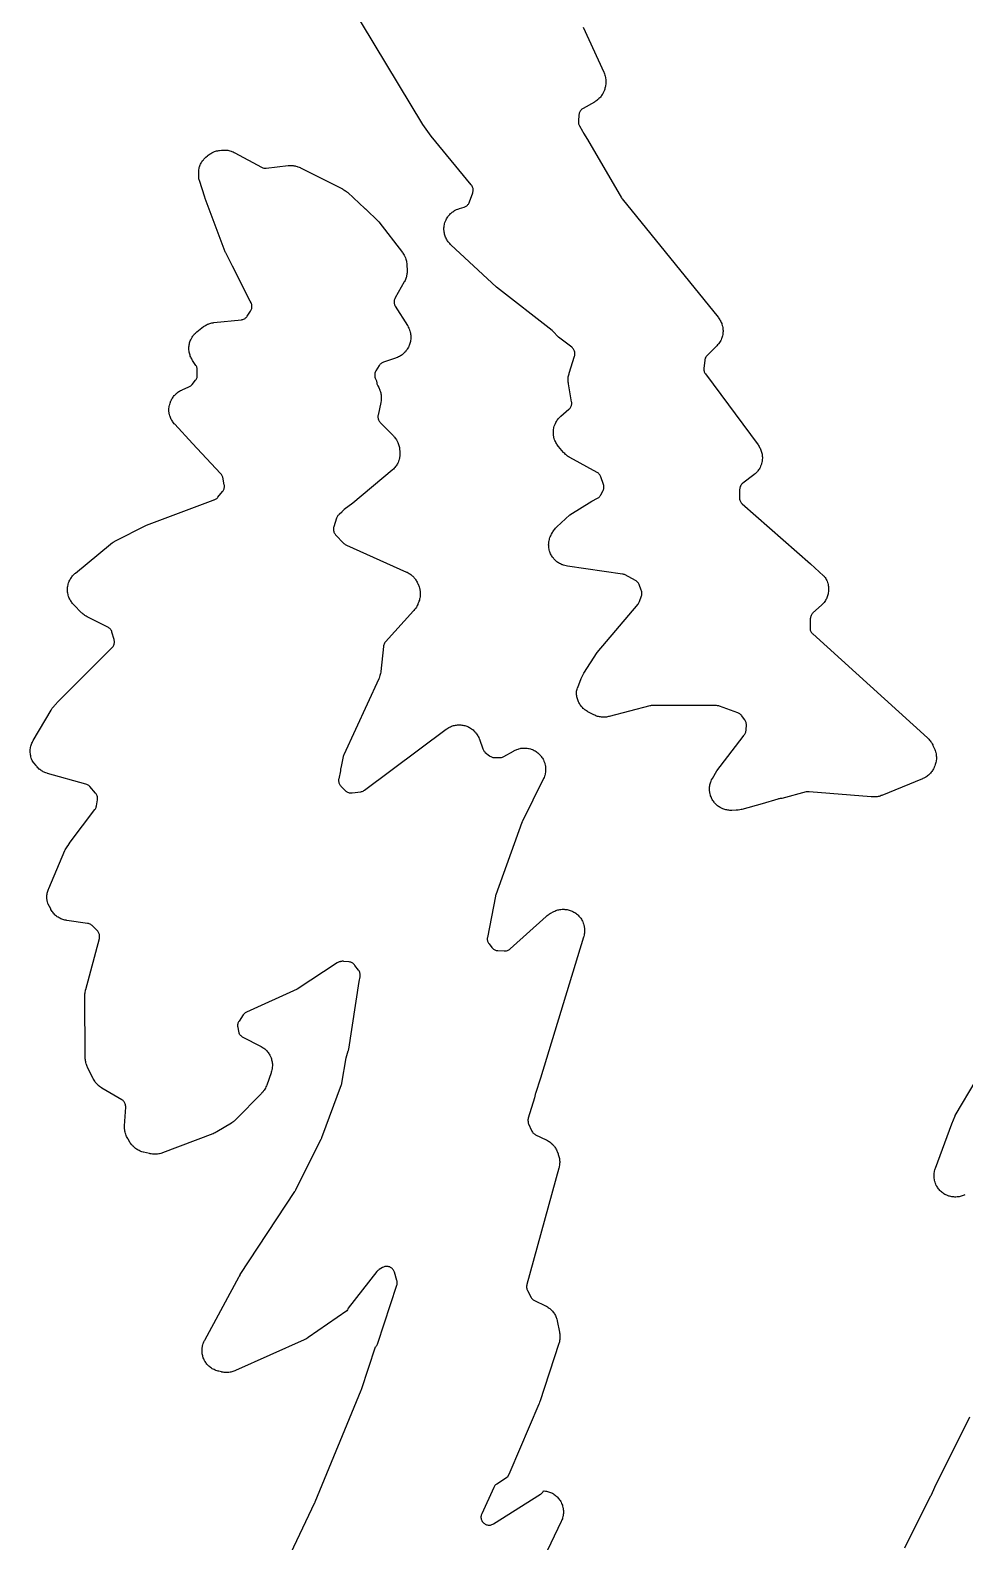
# Model space of a CAD drawing. Header units: millimetres. Extents: x 13 to 182, y 21 to 298.
# Drawn here: x 13.4 to 48, y 76.6 to 132.5 of the extents above; entities that cross this region are included whole.
import ezdxf

# ---------------------------------------------------------------- set-up
doc = ezdxf.new("R2010")
doc.units = ezdxf.units.MM
doc.layers.add('CUT', color=7, linetype='CONTINUOUS')

msp = doc.modelspace()

# ---------------------------------------------------------------- linework, layer by layer
at = {"layer": 'CUT'}
for points in [[(33.8678, 132.5994), (34.6374, 130.9323), (34.6468, 130.9104), (34.6645, 130.8661), (34.6798, 130.821), (34.6894, 130.7866), (34.6999, 130.74), (34.7058, 130.7048), (34.7113, 130.6574), (34.7134, 130.6218), (34.7138, 130.5741), (34.7122, 130.5384), (34.7076, 130.4909), (34.7004, 130.4438), (34.6962, 130.4203), (34.6857, 130.3694), (34.6809, 130.3486), (34.6702, 130.3071), (34.6576, 130.2662), (34.6467, 130.236), (34.6302, 130.1965), (34.6165, 130.1675), (34.5964, 130.1297), (34.58, 130.1022), (34.5564, 130.0665), (34.5374, 130.0406), (34.5105, 130.0073), (34.4892, 129.9833), (34.4592, 129.9528), (34.4357, 129.9309), (34.403, 129.9033), (34.3775, 129.8839), (34.3423, 129.8595), (34.306, 129.8368), (34.2876, 129.8259), (33.8703, 129.5924), (33.8453, 129.5768), (33.822, 129.5588), (33.8006, 129.5387), (33.7813, 129.5165), (33.7642, 129.4925), (33.7496, 129.467), (33.7375, 129.4401), (33.7281, 129.4122), (33.7215, 129.3835), (33.7177, 129.3543), (33.6989, 129.1157), (33.698, 129.0853), (33.7002, 129.055), (33.7055, 129.0251), (33.7138, 128.9958), (33.7249, 128.9676), (33.7389, 128.9406), (33.8493, 128.7518), (33.8552, 128.7329), (33.8674, 128.7047), (33.8823, 128.6779), (34.0341, 128.4357), (35.2942, 126.2801), (35.3064, 126.2609), (35.3201, 126.2427), (38.8677, 121.8629), (38.8812, 121.8453), (38.9073, 121.8096), (38.9316, 121.7727), (38.9485, 121.7441), (38.9691, 121.7049), (38.9831, 121.6748), (38.9997, 121.6338), (39.0106, 121.6025), (39.0232, 121.56), (39.031, 121.5278), (39.0393, 121.4843), (39.0439, 121.4515), (39.0479, 121.4074), (39.0493, 121.3743), (39.0489, 121.33), (39.047, 121.2969), (39.0423, 121.2529), (39.0371, 121.2201), (39.0281, 121.1768), (39.0198, 121.1447), (39.0065, 121.1024), (38.9951, 121.0713), (38.9778, 121.0306), (38.9633, 121.0007), (38.9421, 120.9619), (38.9247, 120.9336), (38.8998, 120.897), (38.8798, 120.8706), (38.8513, 120.8367), (38.8213, 120.8042), (38.8059, 120.7883), (38.4605, 120.4499), (38.4405, 120.4284), (38.4228, 120.4051), (38.4075, 120.3802), (38.3946, 120.3538), (38.3844, 120.3264), (38.3769, 120.298), (38.3723, 120.2691), (38.3402, 119.9834), (38.3384, 119.9554), (38.3392, 119.9273), (38.3426, 119.8995), (38.3486, 119.872), (38.3572, 119.8453), (38.3682, 119.8195), (38.3816, 119.7948), (38.3972, 119.7715), (40.3457, 117.1392), (40.3583, 117.1212), (40.3827, 117.0847), (40.4052, 117.0471), (40.4207, 117.0181), (40.4395, 116.9784), (40.4521, 116.9481), (40.4669, 116.9068), (40.4765, 116.8753), (40.4872, 116.8328), (40.4937, 116.8006), (40.5002, 116.7572), (40.5035, 116.7245), (40.5058, 116.6806), (40.5059, 116.6478), (40.5039, 116.6039), (40.5008, 116.5712), (40.4945, 116.5278), (40.4882, 116.4955), (40.4778, 116.4529), (40.4684, 116.4214), (40.4538, 116.38), (40.4414, 116.3495), (40.4228, 116.3098), (40.4075, 116.2807), (40.3852, 116.2429), (40.3671, 116.2155), (40.3412, 116.18), (40.3206, 116.1545), (40.2913, 116.1217), (40.2683, 116.0983), (40.236, 116.0686), (40.2023, 116.0405), (40.1851, 116.0268), (39.7832, 115.7232), (39.76, 115.7038), (39.7389, 115.6821), (39.72, 115.6584), (39.7037, 115.633), (39.69, 115.606), (39.6791, 115.5778), (39.671, 115.5486), (39.666, 115.5188), (39.664, 115.4886), (39.6592, 115.1864), (39.6601, 115.1575), (39.6638, 115.1288), (39.6703, 115.1007), (39.6794, 115.0732), (39.6911, 115.0468), (39.7053, 115.0217), (39.7219, 114.998), (39.7406, 114.976), (39.7614, 114.9559), (42.2895, 112.7409), (42.7718, 112.2958), (42.7886, 112.2795), (42.8069, 112.2608), (42.809, 112.2579), (42.828, 112.2305), (42.8514, 112.1926), (42.8675, 112.1634), (42.8871, 112.1234), (42.9003, 112.0928), (42.9158, 112.051), (42.9259, 112.0192), (42.9372, 111.9762), (42.9441, 111.9435), (42.9511, 111.8995), (42.9547, 111.8664), (42.9574, 111.8219), (42.9577, 111.7886), (42.9559, 111.7441), (42.9529, 111.7108), (42.9468, 111.6667), (42.9405, 111.634), (42.93, 111.5907), (42.9205, 111.5587), (42.9058, 111.5167), (42.8932, 111.4858), (42.8744, 111.4454), (42.8589, 111.4159), (42.8362, 111.3776), (42.8178, 111.3498), (42.7914, 111.3139), (42.7703, 111.288), (42.7405, 111.2549), (42.7091, 111.2234), (42.693, 111.2079), (42.378, 110.9211), (42.3568, 110.8997), (42.3378, 110.8762), (42.3212, 110.851), (42.3073, 110.8243), (42.2961, 110.7963), (42.2878, 110.7673), (42.2825, 110.7376), (42.2801, 110.7076), (42.2709, 110.375), (42.2715, 110.3462), (42.2749, 110.3177), (42.2809, 110.2896), (42.2896, 110.2622), (42.3009, 110.2357), (42.3147, 110.2105), (42.3308, 110.1867), (42.3492, 110.1645), (42.3695, 110.1442), (46.6147, 106.3025), (46.6316, 106.2864), (46.6646, 106.2532), (46.6958, 106.2184), (46.7179, 106.1911), (46.7453, 106.1533), (46.7644, 106.1238), (46.7877, 106.0833), (46.809, 106.0416), (46.819, 106.0205), (46.8743, 105.8964), (46.8832, 105.875), (46.8998, 105.8319), (46.9142, 105.7879), (46.9233, 105.7545), (46.9331, 105.7093), (46.9387, 105.6751), (46.9438, 105.6291), (46.9458, 105.5945), (46.9462, 105.5483), (46.9446, 105.5136), (46.9402, 105.4676), (46.9352, 105.4333), (46.9261, 105.388), (46.9175, 105.3544), (46.9038, 105.3102), (46.8878, 105.2668), (46.8793, 105.2453), (46.8675, 105.2178), (46.8584, 105.1979), (46.8393, 105.1585), (46.8183, 105.1201), (46.8012, 105.0922), (46.7765, 105.056), (46.7568, 105.0299), (46.7287, 104.9963), (46.7065, 104.9722), (46.6753, 104.9415), (46.6509, 104.9196), (46.6169, 104.8921), (46.5904, 104.8727), (46.5539, 104.8486), (46.5257, 104.8319), (46.487, 104.8115), (46.4473, 104.793), (46.4273, 104.7842), (44.9271, 104.1701), (44.9072, 104.1625), (44.8671, 104.1482), (44.8264, 104.1359), (44.7954, 104.1281), (44.7537, 104.1197), (44.7281, 104.1158), (44.529, 104.1121), (42.2358, 104.3069), (42.2097, 104.3079), (42.1836, 104.3067), (42.1577, 104.3033), (42.1321, 104.2976), (41.2225, 104.0518), (41.1616, 104.0507), (41.1332, 104.0488), (41.1051, 104.0442), (41.0775, 104.037), (40.5027, 103.8573), (39.7445, 103.6524), (39.719, 103.6463), (39.6677, 103.6356), (39.6157, 103.6279), (39.5635, 103.6233), (39.5373, 103.6217), (39.3709, 103.6166), (39.3492, 103.6165), (39.306, 103.6173), (39.2629, 103.6201), (39.2307, 103.6238), (39.1881, 103.6307), (39.1564, 103.6375), (39.1146, 103.6485), (39.0837, 103.6582), (39.0432, 103.6732), (39.0134, 103.6859), (38.9745, 103.7047), (38.946, 103.7202), (38.9091, 103.7426), (38.8823, 103.7607), (38.8477, 103.7866), (38.8227, 103.8073), (38.7907, 103.8363), (38.7678, 103.8593), (38.7388, 103.8913), (38.7183, 103.9163), (38.6924, 103.951), (38.6744, 103.9778), (38.652, 104.0148), (38.6366, 104.0433), (38.6178, 104.0822), (38.6052, 104.1121), (38.5903, 104.1526), (38.5807, 104.1835), (38.5697, 104.2254), (38.563, 104.257), (38.5562, 104.2997), (38.5526, 104.3319), (38.5498, 104.375), (38.5493, 104.4074), (38.5507, 104.4506), (38.5533, 104.4829), (38.5589, 104.5257), (38.5645, 104.5576), (38.5742, 104.5998), (38.5829, 104.6309), (38.5965, 104.672), (38.6082, 104.7022), (38.6257, 104.7417), (38.6451, 104.7803), (38.6552, 104.7994), (38.8163, 105.0852), (39.8005, 106.3553), (39.8185, 106.3813), (39.8337, 106.409), (39.8407, 106.4258), (39.8517, 106.4401), (39.8668, 106.464), (39.8795, 106.4893), (39.8898, 106.5157), (39.8976, 106.5429), (39.9028, 106.5707), (39.9053, 106.5989), (39.9129, 106.7772), (39.9127, 106.8066), (39.9096, 106.8358), (39.9037, 106.8647), (39.895, 106.8927), (39.8836, 106.9198), (39.8695, 106.9457), (39.853, 106.97), (39.7369, 107.1247), (39.7184, 107.147), (39.6978, 107.1674), (39.6753, 107.1858), (39.6512, 107.2019), (39.6256, 107.2156), (39.5989, 107.2267), (38.9152, 107.4734), (38.8906, 107.4811), (38.8653, 107.4867), (38.8397, 107.4901), (38.8139, 107.4912), (38.3802, 107.4919), (38.3579, 107.4968), (38.3313, 107.5002), (38.3045, 107.5012), (37.3862, 107.4946), (37.0746, 107.4964), (37.05, 107.4955), (37.0383, 107.4941), (36.4204, 107.4951), (36.3947, 107.4941), (36.3691, 107.4908), (36.344, 107.4854), (34.836, 107.0909), (34.8155, 107.086), (34.7743, 107.0773), (34.7327, 107.0705), (34.7014, 107.0669), (34.6594, 107.064), (34.6278, 107.0633), (34.5857, 107.0643), (34.5542, 107.0666), (34.5124, 107.0716), (34.4813, 107.0768), (34.4401, 107.0857), (34.4096, 107.0938), (34.3694, 107.1064), (34.3398, 107.1173), (34.301, 107.1337), (34.2631, 107.1519), (34.2443, 107.1615), (34.0507, 107.2656), (34.0319, 107.2762), (33.9949, 107.2985), (33.959, 107.3225), (33.933, 107.3417), (33.8996, 107.369), (33.8756, 107.3907), (33.8449, 107.4211), (33.8231, 107.4449), (33.7955, 107.4781), (33.776, 107.504), (33.7517, 107.5397), (33.7348, 107.5672), (33.7141, 107.6051), (33.6999, 107.6342), (33.6829, 107.6738), (33.6715, 107.7041), (33.6584, 107.7453), (33.65, 107.7765), (33.6409, 107.8187), (33.6355, 107.8506), (33.6305, 107.8935), (33.6282, 107.9257), (33.6273, 107.9689), (33.6282, 108.0012), (33.6298, 108.0237), (33.6308, 108.0293), (33.638, 108.0616), (33.6498, 108.1041), (33.6636, 108.146), (33.671, 108.1668), (33.7955, 108.4904), (33.8931, 108.6881), (34.3874, 109.4571), (35.9036, 111.2512), (35.9201, 111.2726), (35.9346, 111.2954), (35.947, 111.3194), (35.9572, 111.3444), (36.0313, 111.553), (36.0402, 111.583), (36.0459, 111.6137), (36.0484, 111.6449), (36.0477, 111.6761), (36.0437, 111.7071), (36.0365, 111.7376), (36.0262, 111.7671), (35.9431, 111.97), (35.9308, 111.9964), (35.9159, 112.0215), (35.8987, 112.0451), (35.8792, 112.0668), (35.8578, 112.0866), (35.8345, 112.1042), (35.8096, 112.1194), (35.4271, 112.3289), (35.403, 112.3407), (35.3779, 112.3503), (35.3521, 112.3577), (35.3257, 112.3627), (33.2962, 112.6543), (33.1415, 112.6915), (33.1217, 112.6968), (33.1041, 112.7019), (33.1024, 112.7025), (33.072, 112.7148), (33.0323, 112.7332), (33.0033, 112.7484), (32.9656, 112.7706), (32.9382, 112.7886), (32.9028, 112.8143), (32.8773, 112.8349), (32.8446, 112.8639), (32.8212, 112.8868), (32.7915, 112.9189), (32.7704, 112.944), (32.7439, 112.9788), (32.7254, 113.0058), (32.7024, 113.0431), (32.6866, 113.0718), (32.6673, 113.111), (32.6544, 113.1411), (32.639, 113.1821), (32.629, 113.2133), (32.6178, 113.2556), (32.6109, 113.2876), (32.6037, 113.3307), (32.6, 113.3633), (32.597, 113.4069), (32.5965, 113.4397), (32.5978, 113.4834), (32.6004, 113.5161), (32.606, 113.5595), (32.6117, 113.5917), (32.6215, 113.6344), (32.6304, 113.6659), (32.6442, 113.7074), (32.6561, 113.7379), (32.674, 113.7779), (32.6937, 113.8169), (32.704, 113.8362), (32.7421, 113.9031), (32.7537, 113.9224), (32.7779, 113.9604), (32.8039, 113.9971), (32.8248, 114.0235), (32.8544, 114.0575), (32.8856, 114.0898), (32.9016, 114.1056), (33.3801, 114.5546), (34.1952, 115.0568), (34.4034, 115.1655), (34.4288, 115.1803), (34.4526, 115.1976), (34.4745, 115.2171), (34.4945, 115.2387), (34.5123, 115.2621), (34.5277, 115.2871), (34.6058, 115.4295), (34.6193, 115.4576), (34.6299, 115.4869), (34.6374, 115.5171), (34.6417, 115.548), (34.6427, 115.5791), (34.6406, 115.6102), (34.6352, 115.6409), (34.6267, 115.6708), (34.5301, 115.9537), (34.5199, 115.9795), (34.5074, 116.0043), (34.4926, 116.0278), (34.4758, 116.0498), (34.4569, 116.0702), (34.4363, 116.0888), (34.414, 116.1053), (34.3903, 116.1198), (33.3838, 116.6712), (33.3661, 116.6815), (33.3313, 116.7027), (33.2974, 116.7254), (33.2728, 116.7436), (33.2412, 116.7694), (33.2183, 116.7897), (33.1891, 116.8183), (33.1612, 116.8481), (33.1476, 116.8633), (32.9648, 117.0775), (32.9509, 117.0946), (32.924, 117.1294), (32.8989, 117.1655), (32.8814, 117.1934), (32.8599, 117.2318), (32.8452, 117.2613), (32.8275, 117.3016), (32.8158, 117.3324), (32.8021, 117.3742), (32.7935, 117.406), (32.784, 117.449), (32.7784, 117.4815), (32.7732, 117.5251), (32.7709, 117.558), (32.7699, 117.602), (32.7708, 117.6349), (32.7741, 117.6788), (32.7782, 117.7115), (32.7858, 117.7548), (32.7931, 117.787), (32.8049, 117.8293), (32.8153, 117.8606), (32.8312, 117.9016), (32.8446, 117.9318), (32.8644, 117.971), (32.8807, 117.9997), (32.9042, 118.0369), (32.9232, 118.0638), (32.9503, 118.0985), (32.9718, 118.1234), (33.0021, 118.1553), (33.034, 118.1856), (33.0503, 118.2004), (33.3476, 118.4571), (33.3681, 118.4765), (33.3866, 118.4978), (33.403, 118.5206), (33.4173, 118.545), (33.4292, 118.5705), (33.4386, 118.597), (33.4455, 118.6244), (33.4499, 118.6522), (33.4515, 118.6803), (33.4506, 118.7085), (33.447, 118.7364), (33.3298, 119.3997), (33.3265, 119.4211), (33.321, 119.4641), (33.3176, 119.5074), (33.3166, 119.5398), (33.3174, 119.5832), (33.3196, 119.6156), (33.3245, 119.6587), (33.3298, 119.6908), (33.3389, 119.7332), (33.35, 119.7751), (33.356, 119.7959), (33.5546, 120.4219), (33.5623, 120.4514), (33.567, 120.4817), (33.5686, 120.5122), (33.5671, 120.5427), (33.5625, 120.573), (33.5548, 120.6026), (33.5442, 120.6312), (33.5307, 120.6587), (33.5144, 120.6846), (33.4957, 120.7087), (33.4745, 120.7308), (33.4512, 120.7506), (32.9655, 121.1231), (32.7565, 121.3463), (32.7398, 121.3629), (32.7217, 121.3781), (30.668, 122.9753), (28.9803, 124.5434), (28.9642, 124.5591), (28.9329, 124.5914), (28.9031, 124.6252), (28.8821, 124.6515), (28.8559, 124.6881), (28.8376, 124.7165), (28.8152, 124.7555), (28.7999, 124.7855), (28.7815, 124.8266), (28.7692, 124.858), (28.755, 124.9007), (28.7459, 124.9332), (28.7361, 124.9771), (28.7303, 125.0103), (28.7248, 125.055), (28.7224, 125.0886), (28.7215, 125.1336), (28.7224, 125.1673), (28.726, 125.2122), (28.7303, 125.2457), (28.7383, 125.29), (28.746, 125.3228), (28.7583, 125.3661), (28.7692, 125.398), (28.7859, 125.4398), (28.7999, 125.4705), (28.8207, 125.5104), (28.8377, 125.5395), (28.8623, 125.5772), (28.8822, 125.6044), (28.9104, 125.6395), (28.9329, 125.6646), (28.9645, 125.6966), (28.9894, 125.7194), (29.0241, 125.7481), (29.0511, 125.7683), (29.0885, 125.7934), (29.1174, 125.8107), (29.157, 125.832), (29.1875, 125.8464), (29.2291, 125.8635), (29.2715, 125.8786), (29.2929, 125.8856), (29.4698, 125.9386), (29.4966, 125.948), (29.5223, 125.9599), (29.5469, 125.9742), (29.57, 125.9908), (29.5914, 126.0094), (29.6109, 126.03), (29.6284, 126.0524), (29.6437, 126.0763), (29.6567, 126.1016), (29.6672, 126.128), (29.7863, 126.4727), (29.7948, 126.5021), (29.8003, 126.5322), (29.8027, 126.5627), (29.8019, 126.5933), (29.7981, 126.6236), (29.7911, 126.6534), (29.7812, 126.6824), (29.7684, 126.7101), (29.7528, 126.7365), (29.7346, 126.7611), (28.2491, 128.5693), (27.9408, 128.9936), (25.24, 133.4727)], [(21.6195, 73.1144), (23.9418, 78), (23.9451, 78.0073), (23.9496, 78.0173), (23.9527, 78.0246), (25.655, 82.1588), (25.6588, 82.1685), (25.6638, 82.1819), (25.6672, 82.1917), (26.19, 83.7631), (26.1952, 83.7674), (26.2168, 83.7894), (26.236, 83.8135), (26.2527, 83.8394), (26.2666, 83.8668), (26.2776, 83.8956), (26.9776, 86.0479), (26.9855, 86.0769), (26.9904, 86.1065), (26.9923, 86.1365), (26.9912, 86.1665), (26.9872, 86.1963), (26.9801, 86.2255), (26.8916, 86.5259), (26.8816, 86.5545), (26.8688, 86.5819), (26.8533, 86.6078), (26.8352, 86.6321), (26.8148, 86.6544), (26.7923, 86.6746), (26.7678, 86.6924), (26.7417, 86.7076), (26.7142, 86.7201), (26.6855, 86.7298), (26.656, 86.7366), (26.626, 86.7403), (26.5958, 86.7411), (26.5656, 86.7387), (26.5359, 86.7334), (26.5068, 86.725), (26.4787, 86.7138), (26.4519, 86.6998), (26.3212, 86.6231), (26.2975, 86.6076), (26.2753, 86.5899), (26.2549, 86.5702), (26.2364, 86.5487), (25.1801, 85.1913), (25.1613, 85.1643), (25.1457, 85.1354), (25.1294, 85.101), (23.6958, 84.1092), (23.6784, 84.0978), (23.6432, 84.0757), (23.6069, 84.0554), (23.5698, 84.0367), (23.551, 84.0277), (21.003, 82.8889), (20.9839, 82.8809), (20.9452, 82.8657), (20.9059, 82.8523), (20.876, 82.8437), (20.8356, 82.834), (20.805, 82.8281), (20.7639, 82.8222), (20.7329, 82.8192), (20.7077, 82.8179), (20.6155, 82.8206), (20.5946, 82.8212), (20.5925, 82.8213), (20.5871, 82.8215), (20.5467, 82.8269), (20.5058, 82.8343), (20.4855, 82.8385), (20.3877, 82.861), (20.3666, 82.8664), (20.3246, 82.8783), (20.2833, 82.8921), (20.2529, 82.9039), (20.2131, 82.9217), (20.1839, 82.9365), (20.1461, 82.958), (20.1185, 82.9755), (20.0828, 83.0006), (20.0571, 83.0207), (20.0241, 83.0491), (20.0004, 83.0716), (19.9703, 83.1031), (19.9489, 83.1278), (19.9219, 83.162), (19.903, 83.1887), (19.8795, 83.2254), (19.8633, 83.2537), (19.8434, 83.2925), (19.83, 83.3223), (19.814, 83.3628), (19.8035, 83.3938), (19.7916, 83.4357), (19.7841, 83.4675), (19.7762, 83.5103), (19.7719, 83.5427), (19.7682, 83.5861), (19.767, 83.6188), (19.7676, 83.6623), (19.7695, 83.6949), (19.7743, 83.7383), (19.7794, 83.7705), (19.7883, 83.8132), (19.7966, 83.8448), (19.8096, 83.8864), (19.8208, 83.917), (19.8378, 83.9572), (19.8567, 83.9964), (19.8666, 84.0159), (21.1397, 86.3639), (21.1491, 86.3804), (21.1735, 86.4212), (21.1836, 86.4373), (23.2074, 89.5174), (23.2168, 89.5326), (23.229, 89.5538), (23.2374, 89.5696), (24.1805, 91.4628), (24.1872, 91.4772), (24.1958, 91.4972), (24.2018, 91.5119), (24.9309, 93.4711), (24.9394, 93.4978), (24.9454, 93.5253), (25.1041, 94.4569), (25.1808, 94.7138), (25.1859, 94.7334), (25.1921, 94.7606), (25.1959, 94.7805), (25.5857, 97.2838), (25.6161, 97.4618), (25.6196, 97.4909), (25.6202, 97.5202), (25.618, 97.5494), (25.6175, 97.5524), (25.6164, 97.5645), (25.6108, 97.5935), (25.6024, 97.6217), (25.5913, 97.649), (25.5776, 97.6751), (25.5614, 97.6997), (25.4285, 97.8813), (25.4101, 97.904), (25.4003, 97.9141), (25.3909, 97.9241), (25.3699, 97.9426), (25.3473, 97.9591), (25.3232, 97.9735), (25.298, 97.9855), (25.2717, 97.9951), (25.2446, 98.0022), (25.2169, 98.0068), (25.0171, 98.0303), (24.9873, 98.0323), (24.9574, 98.0314), (24.9277, 98.0274), (24.8986, 98.0206), (24.8831, 98.0152), (24.8708, 98.0131), (24.8442, 98.0061), (24.8184, 97.9967), (24.7935, 97.9849), (24.7698, 97.9709), (23.2902, 97.0028), (21.4167, 96.1536), (21.3924, 96.1412), (21.3694, 96.1267), (21.3478, 96.1102), (21.3277, 96.0917), (21.3094, 96.0715), (21.293, 96.0498), (21.1364, 95.821), (21.1211, 95.7962), (21.1083, 95.7699), (21.0981, 95.7425), (21.0906, 95.7143), (21.0859, 95.6855), (21.084, 95.6563), (21.0849, 95.6271), (21.0887, 95.5981), (21.1173, 95.4402), (21.1243, 95.4104), (21.1343, 95.3815), (21.1471, 95.3537), (21.1628, 95.3274), (21.181, 95.3028), (21.2017, 95.2802), (21.2246, 95.2598), (21.2494, 95.2419), (21.2759, 95.2265), (21.9341, 94.8898), (21.9531, 94.8796), (21.9905, 94.8581), (22.0268, 94.8349), (22.0532, 94.8162), (22.0871, 94.7896), (22.1116, 94.7684), (22.1428, 94.7387), (22.1651, 94.7153), (22.1934, 94.6827), (22.2134, 94.6573), (22.2384, 94.6222), (22.2558, 94.595), (22.2774, 94.5576), (22.2921, 94.5289), (22.31, 94.4896), (22.3219, 94.4596), (22.3359, 94.4188), (22.3449, 94.3877), (22.355, 94.3458), (22.361, 94.314), (22.3669, 94.2713), (22.3699, 94.2391), (22.3717, 94.196), (22.3716, 94.1637), (22.3693, 94.1206), (22.366, 94.0885), (22.3596, 94.0458), (22.3533, 94.0141), (22.3428, 93.9723), (22.3304, 93.931), (22.3237, 93.9105), (22.1603, 93.4497), (22.1515, 93.4269), (22.1326, 93.3817), (22.1114, 93.3376), (22.0937, 93.3055), (22.0677, 93.264), (22.0466, 93.234), (22.0163, 93.1955), (21.984, 93.1588), (21.9673, 93.1409), (21.0241, 92.1803), (21.0107, 92.1673), (20.9835, 92.1417), (20.9552, 92.1174), (20.9332, 92.1), (20.903, 92.078), (20.8719, 92.0573), (20.8562, 92.0473), (20.3135, 91.7181), (20.2955, 91.7077), (20.259, 91.6878), (20.2216, 91.6696), (20.1835, 91.6532), (20.1642, 91.6454), (18.3066, 90.945), (18.2854, 90.9376), (18.2426, 90.9239), (18.1991, 90.9123), (18.1661, 90.9052), (18.1217, 90.898), (18.0882, 90.8943), (18.0433, 90.8916), (18.0095, 90.8913), (17.9646, 90.893), (17.931, 90.8961), (17.8864, 90.9023), (17.8423, 90.9108), (17.8203, 90.9156), (17.6063, 90.9679), (17.5856, 90.9735), (17.5446, 90.9857), (17.5041, 90.9998), (17.4743, 91.0117), (17.4354, 91.0296), (17.4069, 91.0444), (17.3698, 91.0659), (17.3429, 91.0833), (17.308, 91.1082), (17.2828, 91.1281), (17.2505, 91.1562), (17.2274, 91.1784), (17.1979, 91.2095), (17.1769, 91.2338), (17.1505, 91.2675), (17.1257, 91.3025), (17.1138, 91.3202), (17.0305, 91.4505), (17.0183, 91.4706), (16.9951, 91.5116), (16.974, 91.5537), (16.9599, 91.586), (16.9433, 91.63), (16.9327, 91.6637), (16.9208, 91.7092), (16.9137, 91.7438), (16.9066, 91.7903), (16.9032, 91.8254), (16.9011, 91.8724), (16.9014, 91.9195), (16.9022, 91.943), (16.9431, 92.6338), (16.9434, 92.6638), (16.9407, 92.6936), (16.935, 92.7231), (16.9264, 92.7518), (16.915, 92.7795), (16.9009, 92.8059), (16.8843, 92.8308), (16.8652, 92.8539), (16.8439, 92.875), (16.8206, 92.8938), (16.7956, 92.9103), (16.0656, 93.3389), (16.047, 93.3504), (16.0105, 93.3743), (15.9752, 93.4), (15.9497, 93.4204), (15.9171, 93.4494), (15.8937, 93.4722), (15.864, 93.5042), (15.8429, 93.5292), (15.8164, 93.5639), (15.7979, 93.5908), (15.7749, 93.6279), (15.7538, 93.6661), (15.7436, 93.6854), (15.5294, 94.1204), (15.5208, 94.139), (15.5044, 94.1763), (15.4898, 94.2144), (15.4801, 94.2434), (15.469, 94.2827), (15.462, 94.3124), (15.4545, 94.3525), (15.4502, 94.3828), (15.4464, 94.4234), (15.4443, 94.4642), (15.4438, 94.4846), (15.4346, 96.7663), (15.4349, 96.7862), (15.4365, 96.8259), (15.4399, 96.8656), (15.4437, 96.8952), (15.4506, 96.9344), (15.4592, 96.9733), (15.4639, 96.9926), (15.9679, 98.876), (15.974, 98.9041), (15.9774, 98.9326), (15.978, 98.9614), (15.9759, 98.9901), (15.971, 99.0184), (15.9635, 99.0462), (15.9533, 99.0731), (15.9406, 99.0989), (15.9255, 99.1233), (15.9081, 99.1462), (15.8886, 99.1674), (15.701, 99.3519), (15.6772, 99.373), (15.6512, 99.3915), (15.6235, 99.4071), (15.5942, 99.4197), (15.5638, 99.4291), (15.5325, 99.4352), (14.7609, 99.5441), (14.7388, 99.5478), (14.6949, 99.5563), (14.6515, 99.5669), (14.6193, 99.5764), (14.5772, 99.5913), (14.5462, 99.604), (14.5057, 99.623), (14.4761, 99.6387), (14.4377, 99.6617), (14.4098, 99.6802), (14.3809, 99.7016), (14.3471, 99.7304), (14.3228, 99.7532), (14.292, 99.7852), (14.2701, 99.8102), (14.2426, 99.8451), (14.2232, 99.8722), (14.1993, 99.9096), (14.1772, 99.9482), (14.1666, 99.9677), (14.0742, 100.1493), (14.0649, 100.1687), (14.057, 100.1862), (14.0568, 100.187), (14.0462, 100.2278), (14.0397, 100.2588), (14.0329, 100.3005), (14.0294, 100.3319), (14.0266, 100.374), (14.026, 100.4056), (14.0272, 100.4478), (14.0295, 100.4794), (14.0346, 100.5213), (14.0399, 100.5525), (14.049, 100.5937), (14.0572, 100.6242), (14.07, 100.6645), (14.0848, 100.704), (14.0926, 100.7236), (14.6931, 102.1314), (14.7046, 102.1561), (14.7228, 102.1925), (14.7975, 102.3015), (14.7988, 102.3034), (14.8099, 102.3196), (14.8884, 102.4342), (15.8042, 103.6488), (15.8203, 103.6725), (15.8341, 103.6975), (15.8455, 103.7238), (15.8542, 103.751), (15.8604, 103.7789), (15.8992, 104.0062), (15.9027, 104.0355), (15.9034, 104.065), (15.9011, 104.0944), (15.896, 104.1234), (15.888, 104.1518), (15.8773, 104.1793), (15.8639, 104.2056), (15.848, 104.2305), (15.8298, 104.2537), (15.6191, 104.4957), (15.5989, 104.5167), (15.5768, 104.5357), (15.553, 104.5524), (15.5277, 104.5667), (15.501, 104.5786), (15.4734, 104.5877), (14.0517, 104.9842), (14.032, 104.9902), (13.993, 105.003), (13.9547, 105.0176), (13.9264, 105.0298), (13.8895, 105.0479), (13.8625, 105.0626), (13.8274, 105.0839), (13.8019, 105.1011), (13.7689, 105.1255), (13.745, 105.1449), (13.7144, 105.1723), (13.6924, 105.1938), (13.6643, 105.2238), (13.6377, 105.2551), (13.6248, 105.271), (13.5433, 105.3761), (13.5302, 105.3938), (13.505, 105.4299), (13.4815, 105.4672), (13.4739, 105.4806), (13.458, 105.5203), (13.4469, 105.5526), (13.4342, 105.5963), (13.4264, 105.6296), (13.4183, 105.6744), (13.4139, 105.7082), (13.4104, 105.7537), (13.4094, 105.7878), (13.4105, 105.8333), (13.413, 105.8674), (13.4186, 105.9126), (13.4246, 105.9462), (13.4348, 105.9906), (13.4441, 106.0234), (13.4587, 106.0666), (13.4713, 106.0983), (13.4902, 106.1398), (13.5112, 106.1802), (13.5222, 106.2001), (14.1837, 107.33), (14.1976, 107.3523), (14.2268, 107.3961), (14.2585, 107.4381), (14.2926, 107.4781), (14.3102, 107.4976), (14.471, 107.6656), (16.4387, 109.6396), (16.4581, 109.6611), (16.4754, 109.6843), (16.4903, 109.7091), (16.5028, 109.7353), (16.5127, 109.7625), (16.52, 109.7905), (16.5245, 109.8191), (16.5262, 109.848), (16.5251, 109.8769), (16.5213, 109.9056), (16.5147, 109.9338), (16.4355, 110.211), (16.4254, 110.2405), (16.4123, 110.2688), (16.3964, 110.2956), (16.3777, 110.3205), (16.3566, 110.3434), (16.3332, 110.364), (16.3077, 110.382), (16.2806, 110.3973), (15.5396, 110.7656), (15.5178, 110.7772), (15.4749, 110.8015), (15.4334, 110.8282), (15.4035, 110.8498), (15.3651, 110.8809), (15.3286, 110.9139), (15.3107, 110.931), (15.0235, 111.2211), (15.0085, 111.237), (14.9792, 111.2697), (14.9515, 111.3037), (14.932, 111.3302), (14.9078, 111.3668), (14.891, 111.395), (14.8704, 111.4338), (14.8564, 111.4636), (14.8397, 111.5042), (14.8287, 111.5352), (14.8161, 111.5772), (14.8082, 111.6091), (14.7997, 111.6521), (14.7949, 111.6847), (14.7906, 111.7283), (14.789, 111.7612), (14.789, 111.8051), (14.7906, 111.8379), (14.7949, 111.8816), (14.7997, 111.9141), (14.8082, 111.9571), (14.8162, 111.989), (14.8289, 112.0311), (14.8399, 112.062), (14.8566, 112.1026), (14.8706, 112.1324), (14.8912, 112.1711), (14.908, 112.1994), (14.9322, 112.236), (14.9517, 112.2624), (14.9794, 112.2965), (15.0014, 112.3209), (15.0323, 112.3521), (15.0647, 112.3817), (15.0812, 112.3961), (16.3754, 113.4693), (16.3955, 113.485), (16.4366, 113.5153), (16.4794, 113.5433), (16.5236, 113.5687), (16.5461, 113.5808), (17.7111, 114.1654), (20.1855, 115.0954), (20.2031, 115.1029), (20.2154, 115.107), (20.2419, 115.117), (20.2673, 115.1295), (20.2914, 115.1443), (20.314, 115.1613), (20.3348, 115.1804), (20.3538, 115.2014), (20.5289, 115.4137), (20.5468, 115.4378), (20.5622, 115.4636), (20.5749, 115.4907), (20.5849, 115.519), (20.592, 115.5482), (20.5962, 115.5779), (20.5973, 115.6079), (20.5955, 115.6379), (20.5907, 115.6675), (20.5321, 115.9403), (20.5252, 115.9667), (20.5159, 115.9922), (20.5044, 116.0169), (20.4906, 116.0404), (20.4748, 116.0626), (20.4571, 116.0832), (19.411, 117.1925), (18.7553, 117.9063), (18.7411, 117.9225), (18.7135, 117.9556), (18.6876, 117.99), (18.6693, 118.0166), (18.6468, 118.0533), (18.6312, 118.0816), (18.6122, 118.1203), (18.5994, 118.1499), (18.5843, 118.1903), (18.5744, 118.221), (18.5631, 118.2626), (18.5562, 118.2941), (18.549, 118.3366), (18.5451, 118.3686), (18.5425, 118.4047), (18.5421, 118.4153), (18.5426, 118.4585), (18.5446, 118.4907), (18.5492, 118.5337), (18.5542, 118.5656), (18.563, 118.6079), (18.571, 118.6392), (18.5838, 118.6805), (18.5985, 118.721), (18.6063, 118.7412), (18.6071, 118.7431), (18.6159, 118.7627), (18.6344, 118.8015), (18.6546, 118.8394), (18.6712, 118.8671), (18.695, 118.9029), (18.7141, 118.9288), (18.7412, 118.9622), (18.7627, 118.9862), (18.7929, 119.0168), (18.8166, 119.0386), (18.8495, 119.0662), (18.8752, 119.0857), (18.9107, 119.11), (18.9381, 119.127), (18.9757, 119.1478), (19.0142, 119.1668), (19.0337, 119.1758), (19.2831, 119.2843), (19.3093, 119.2972), (19.334, 119.3126), (19.3572, 119.3303), (19.3785, 119.3502), (19.3978, 119.372), (19.5281, 119.535), (19.5453, 119.5586), (19.56, 119.5839), (19.5722, 119.6104), (19.5818, 119.638), (19.5886, 119.6664), (19.5926, 119.6953), (19.5939, 119.7245), (19.5925, 119.9161), (19.5909, 119.945), (19.5865, 119.9737), (19.5794, 120.0018), (19.5695, 120.0291), (19.5571, 120.0553), (19.5423, 120.0802), (19.42, 120.2638), (19.4083, 120.2824), (19.3858, 120.3201), (19.3652, 120.3588), (19.3511, 120.3886), (19.3344, 120.4292), (19.3233, 120.4601), (19.3106, 120.5022), (19.3026, 120.5341), (19.294, 120.5771), (19.2891, 120.6097), (19.2848, 120.6534), (19.2831, 120.6862), (19.2831, 120.7301), (19.2846, 120.763), (19.2889, 120.8067), (19.2936, 120.8393), (19.3021, 120.8824), (19.31, 120.9143), (19.3226, 120.9563), (19.3336, 120.9874), (19.3503, 121.028), (19.3642, 121.0578), (19.3848, 121.0966), (19.4015, 121.1249), (19.4258, 121.1615), (19.4452, 121.188), (19.4729, 121.2221), (19.4949, 121.2466), (19.5258, 121.2778), (19.5581, 121.3075), (19.5746, 121.3219), (19.6374, 121.3741), (19.8262, 121.5163), (19.8429, 121.5283), (19.8768, 121.5514), (19.9117, 121.573), (19.9385, 121.588), (19.9753, 121.6063), (19.9912, 121.6134), (20.019, 121.6236), (20.061, 121.6367), (20.0929, 121.645), (20.1359, 121.6539), (20.1793, 121.6607), (20.2011, 121.6636), (21.224, 121.7735), (21.2526, 121.778), (21.2806, 121.7852), (21.3078, 121.795), (21.3339, 121.8075), (21.3587, 121.8224), (21.3819, 121.8396), (21.4034, 121.8589), (21.4034, 121.859), (21.4041, 121.8596), (21.4238, 121.8811), (21.4414, 121.9043), (21.5646, 122.0854), (21.5798, 122.1102), (21.5925, 122.1364), (21.6026, 122.1636), (21.6101, 122.1917), (21.6147, 122.2204), (21.6166, 122.2494), (21.6157, 122.2785), (21.6119, 122.3073), (21.6054, 122.3357), (21.5961, 122.3632), (21.5959, 122.3637), (21.5956, 122.3646), (21.5837, 122.3911), (21.5493, 122.4587), (20.9587, 123.6244), (20.9515, 123.6387), (20.8908, 123.7585), (20.6445, 124.2446), (20.6359, 124.2643), (20.6265, 124.2873), (19.8858, 126.2548), (19.8819, 126.2655), (19.8726, 126.2923), (19.869, 126.3031), (19.6712, 126.9215), (19.6648, 126.9435), (19.653, 126.9878), (19.6522, 126.9916), (19.6518, 127.2548), (19.6523, 127.2766), (19.6543, 127.3202), (19.6585, 127.3636), (19.6631, 127.3959), (19.6645, 127.4029), (19.6739, 127.4339), (19.6845, 127.4637), (19.7005, 127.5029), (19.7139, 127.5316), (19.7335, 127.5691), (19.7495, 127.5964), (19.7726, 127.6318), (19.7911, 127.6576), (19.8174, 127.6907), (19.8382, 127.7146), (19.8675, 127.7451), (19.8981, 127.7742), (19.9138, 127.7884), (19.9759, 127.842), (19.993, 127.856), (20.0276, 127.8831), (20.0636, 127.9084), (20.0915, 127.9261), (20.1298, 127.9478), (20.1592, 127.9627), (20.1995, 127.9806), (20.2302, 127.9925), (20.272, 128.0064), (20.3038, 128.0152), (20.3467, 128.0249), (20.3901, 128.0325), (20.4119, 128.0358), (20.4844, 128.0449), (20.5077, 128.0472), (20.5544, 128.0506), (20.6012, 128.0516), (20.6362, 128.0505), (20.6828, 128.0466), (20.7176, 128.0418), (20.7635, 128.0331), (20.7976, 128.0248), (20.8424, 128.0113), (20.8754, 127.9995), (20.9186, 127.9815), (20.9607, 127.9613), (20.9816, 127.9506), (21.9638, 127.4144), (21.9916, 127.401), (22.0205, 127.3906), (22.0503, 127.3832), (22.0808, 127.3789), (22.1115, 127.3777), (22.1422, 127.3797), (22.9502, 127.4735), (22.9719, 127.4755), (23.0155, 127.4784), (23.0592, 127.4792), (23.0919, 127.4783), (23.1354, 127.4748), (23.1679, 127.4707), (23.2109, 127.463), (23.2428, 127.4558), (23.2849, 127.444), (23.3159, 127.4336), (23.3567, 127.4178), (23.3966, 127.4001), (23.4163, 127.3907), (24.962, 126.611), (24.9805, 126.6011), (25.017, 126.5805), (25.0526, 126.5582), (25.0784, 126.5403), (25.1117, 126.5147), (25.1438, 126.4877), (25.1596, 126.4738), (25.7872, 125.8923), (25.8121, 125.8689), (25.8199, 125.8615), (25.8372, 125.8453), (26.2753, 125.4329), (26.2989, 125.4047), (26.3108, 125.39), (27.1813, 124.2574), (27.1949, 124.2387), (27.2211, 124.2007), (27.2454, 124.1614), (27.262, 124.131), (27.2821, 124.0894), (27.2955, 124.0575), (27.3112, 124.0141), (27.3213, 123.981), (27.3325, 123.9362), (27.3391, 123.9022), (27.3457, 123.8565), (27.3498, 123.8105), (27.3513, 123.7875), (27.3583, 123.6098), (27.3586, 123.589), (27.3583, 123.5474), (27.3561, 123.5058), (27.353, 123.4748), (27.3469, 123.4336), (27.3409, 123.403), (27.3311, 123.3626), (27.3223, 123.3326), (27.3088, 123.2933), (27.2973, 123.2643), (27.2802, 123.2263), (27.2614, 123.1892), (27.2515, 123.1709), (26.9143, 122.5766), (26.901, 122.5503), (26.8904, 122.5229), (26.8825, 122.4945), (26.8774, 122.4655), (26.8753, 122.4362), (26.876, 122.4067), (26.8795, 122.3775), (26.886, 122.3488), (26.8952, 122.3208), (26.9071, 122.2939), (26.9216, 122.2683), (27.3689, 121.5605), (27.3804, 121.5414), (27.4023, 121.5025), (27.4224, 121.4625), (27.4358, 121.4319), (27.4518, 121.3901), (27.4622, 121.3583), (27.4739, 121.3152), (27.4811, 121.2825), (27.4885, 121.2385), (27.4924, 121.2052), (27.4953, 121.1606), (27.4959, 121.1272), (27.4945, 121.0825), (27.4917, 121.0491), (27.4859, 121.0048), (27.4798, 120.9719), (27.4696, 120.9284), (27.4603, 120.8963), (27.4458, 120.854), (27.4292, 120.8125), (27.4204, 120.792), (27.4164, 120.7832), (27.4062, 120.7625), (27.3849, 120.7216), (27.3615, 120.6819), (27.3425, 120.6531), (27.3152, 120.616), (27.2933, 120.5893), (27.2623, 120.5552), (27.2378, 120.5308), (27.2035, 120.5001), (27.1767, 120.4784), (27.1394, 120.4513), (27.1105, 120.4324), (27.0706, 120.4093), (27.0399, 120.3935), (26.9979, 120.3746), (26.955, 120.3578), (26.9333, 120.35), (26.4883, 120.202), (26.461, 120.1914), (26.4348, 120.1781), (26.41, 120.1624), (26.3869, 120.1443), (26.3657, 120.1241), (26.3465, 120.1019), (26.3296, 120.0779), (26.2045, 119.8806), (26.1893, 119.8536), (26.1769, 119.8252), (26.1676, 119.7956), (26.1613, 119.7652), (26.1582, 119.7344), (26.1583, 119.7034), (26.1616, 119.6726), (26.1681, 119.6422), (26.1777, 119.6127), (26.2191, 119.5046), (26.2335, 119.4267), (26.24, 119.3989), (26.2491, 119.3718), (26.2608, 119.3457), (26.2749, 119.3209), (26.3115, 119.263), (26.347, 119.1703), (26.3542, 119.15), (26.3677, 119.1089), (26.3792, 119.0672), (26.3863, 119.0356), (26.3938, 118.993), (26.3978, 118.9608), (26.4012, 118.9177), (26.4021, 118.8853), (26.4013, 118.8421), (26.3991, 118.8098), (26.3941, 118.7668), (26.3871, 118.7241), (26.3831, 118.7029), (26.2846, 118.2444), (26.2799, 118.2153), (26.278, 118.1859), (26.279, 118.1564), (26.2829, 118.1271), (26.2897, 118.0984), (26.2992, 118.0705), (26.3114, 118.0437), (26.3263, 118.0182), (26.3435, 117.9942), (26.363, 117.9721), (26.8507, 117.4716), (26.8655, 117.4556), (26.8944, 117.4228), (26.9217, 117.3888), (26.9409, 117.3623), (26.9648, 117.3257), (26.9813, 117.2975), (27.0015, 117.2588), (27.0152, 117.2291), (27.0316, 117.1886), (27.0423, 117.1577), (27.0547, 117.1158), (27.0624, 117.084), (27.0707, 117.0411), (27.0768, 116.9979), (27.0793, 116.9762), (27.0867, 116.8976), (27.0881, 116.8759), (27.0901, 116.8325), (27.0899, 116.789), (27.0882, 116.7564), (27.0838, 116.7132), (27.079, 116.681), (27.0704, 116.6383), (27.0625, 116.6067), (27.0499, 116.5651), (27.039, 116.5344), (27.0224, 116.4942), (27.0086, 116.4647), (26.9882, 116.4263), (26.9716, 116.3983), (26.9476, 116.362), (26.9283, 116.3357), (26.9009, 116.302), (26.8792, 116.2777), (26.8487, 116.2467), (26.8168, 116.2172), (26.8004, 116.2029), (25.3444, 114.985), (25.0268, 114.7454), (25.004, 114.7264), (24.9832, 114.7052), (24.9646, 114.6821), (24.9484, 114.6572), (24.9452, 114.6511), (24.8388, 114.5621), (24.8182, 114.5431), (24.7994, 114.5223), (24.7826, 114.4998), (24.768, 114.4759), (24.7558, 114.4507), (24.7459, 114.4244), (24.6453, 114.114), (24.6377, 114.0859), (24.6328, 114.0572), (24.6307, 114.0281), (24.6315, 113.999), (24.6351, 113.97), (24.6415, 113.9416), (24.6506, 113.9139), (24.6624, 113.8873), (24.6767, 113.8619), (24.6934, 113.838), (24.7123, 113.8158), (25.015, 113.4944), (25.0364, 113.4738), (25.0598, 113.4555), (25.0849, 113.4395), (25.1114, 113.4261), (27.3364, 112.4355), (27.3556, 112.4264), (27.3936, 112.4073), (27.4306, 112.3864), (27.4576, 112.3695), (27.4925, 112.3452), (27.5177, 112.3258), (27.5502, 112.2983), (27.5735, 112.2766), (27.6032, 112.2462), (27.6243, 112.2224), (27.6511, 112.1893), (27.6699, 112.1636), (27.6933, 112.1282), (27.7096, 112.1008), (27.7297, 112.0633), (27.7479, 112.025), (27.7565, 112.0055), (27.7819, 111.9449), (27.7897, 111.9249), (27.8044, 111.8844), (27.8171, 111.8433), (27.8251, 111.812), (27.8339, 111.7699), (27.8389, 111.738), (27.8436, 111.6952), (27.8455, 111.663), (27.8461, 111.6199), (27.8449, 111.5877), (27.8414, 111.5448), (27.8372, 111.5128), (27.8295, 111.4704), (27.8223, 111.439), (27.8106, 111.3975), (27.797, 111.3567), (27.7897, 111.3365), (27.7594, 111.2584), (27.7515, 111.2393), (27.7348, 111.2015), (27.7163, 111.1645), (27.7012, 111.1374), (27.6795, 111.1022), (27.662, 111.0767), (27.6371, 111.0436), (27.6107, 111.0118), (27.5971, 110.9962), (26.5546, 109.8497), (26.5344, 109.825), (26.517, 109.7984), (26.5025, 109.7701), (26.4911, 109.7404), (26.4829, 109.7096), (26.478, 109.6782), (26.3847, 108.7606), (26.3815, 108.7361), (26.3738, 108.6873), (26.3634, 108.6389), (26.3537, 108.6032), (26.3381, 108.5563), (26.3199, 108.5103), (26.3102, 108.4875), (25.0167, 105.6776), (25.004, 105.645), (24.9951, 105.6112), (24.9079, 105.1774), (24.8986, 105.1501), (24.8915, 105.119), (24.8877, 105.0874), (24.8876, 105.0763), (24.8289, 104.7839), (24.8245, 104.7553), (24.823, 104.7263), (24.8242, 104.6974), (24.8283, 104.6687), (24.835, 104.6406), (24.8445, 104.6132), (24.8566, 104.5869), (24.8711, 104.5618), (24.888, 104.5383), (24.9071, 104.5165), (25.0658, 104.352), (25.0863, 104.3326), (25.1085, 104.3153), (25.1323, 104.3001), (25.1574, 104.2872), (25.1836, 104.2768), (25.2106, 104.2688), (25.2383, 104.2634), (25.2663, 104.2607), (25.2945, 104.2605), (25.3226, 104.2631), (25.6401, 104.3067), (25.6698, 104.3123), (25.6987, 104.3209), (25.7267, 104.3323), (25.7533, 104.3465), (25.7784, 104.3633), (28.8063, 106.6187), (28.8243, 106.6315), (28.8611, 106.6562), (28.899, 106.679), (28.9282, 106.6947), (28.9682, 106.7137), (28.9988, 106.7264), (29.0405, 106.7414), (29.0722, 106.751), (29.1151, 106.7619), (29.1476, 106.7684), (29.1914, 106.7749), (29.2244, 106.7782), (29.2686, 106.7804), (29.3018, 106.7804), (29.346, 106.7782), (29.379, 106.775), (29.4228, 106.7685), (29.4553, 106.762), (29.4982, 106.7512), (29.53, 106.7416), (29.5716, 106.7267), (29.6023, 106.714), (29.6423, 106.695), (29.6715, 106.6794), (29.7095, 106.6566), (29.737, 106.6381), (29.7725, 106.6117), (29.7981, 106.5907), (29.8309, 106.5609), (29.8543, 106.5374), (29.884, 106.5046), (29.905, 106.4789), (29.9313, 106.4433), (29.9496, 106.4157), (29.9723, 106.3777), (29.9879, 106.3484), (30.0067, 106.3083), (30.0235, 106.2674), (30.0314, 106.2467), (30.1567, 105.8938), (30.1669, 105.8686), (30.1794, 105.8445), (30.194, 105.8216), (30.2106, 105.8001), (30.2291, 105.7802), (30.2493, 105.762), (30.4021, 105.6369), (30.4255, 105.6195), (30.4504, 105.6046), (30.4767, 105.5921), (30.5041, 105.5822), (30.5323, 105.575), (30.5611, 105.5706), (30.5902, 105.569), (30.7897, 105.5676), (30.8216, 105.5691), (30.8531, 105.574), (30.884, 105.5822), (30.9138, 105.5936), (30.9423, 105.6082), (31.2924, 105.8114), (31.3118, 105.8221), (31.3511, 105.8423), (31.3913, 105.8607), (31.4221, 105.8729), (31.4639, 105.8872), (31.4957, 105.8964), (31.5388, 105.9065), (31.5713, 105.9125), (31.6151, 105.9183), (31.6481, 105.9211), (31.6923, 105.9226), (31.7254, 105.9221), (31.7695, 105.9193), (31.8025, 105.9156), (31.8461, 105.9085), (31.8785, 105.9015), (31.9212, 105.8901), (31.9527, 105.88), (31.9941, 105.8645), (32.0245, 105.8514), (32.0642, 105.8319), (32.0931, 105.8158), (32.1307, 105.7925), (32.158, 105.7737), (32.193, 105.7468), (32.2183, 105.7254), (32.2506, 105.6952), (32.2737, 105.6715), (32.3028, 105.6382), (32.3234, 105.6123), (32.3492, 105.5764), (32.3672, 105.5486), (32.3893, 105.5103), (32.4044, 105.4809), (32.4227, 105.4406), (32.4349, 105.4098), (32.4491, 105.3679), (32.4582, 105.3361), (32.4682, 105.2931), (32.4741, 105.2605), (32.4799, 105.2166), (32.4826, 105.1836), (32.4841, 105.1395), (32.4835, 105.1063), (32.4806, 105.0622), (32.4768, 105.0293), (32.4696, 104.9857), (32.4626, 104.9534), (32.4511, 104.9107), (32.441, 104.8791), (32.4254, 104.8378), (32.4078, 104.7972), (32.3985, 104.7772), (31.6281, 103.2179), (31.6211, 103.2027), (31.6121, 103.1817), (31.606, 103.1662), (30.6365, 100.4912), (30.6293, 100.4687), (30.6239, 100.4456), (30.3302, 98.9169), (30.3261, 98.8885), (30.3248, 98.8599), (30.3262, 98.8313), (30.3303, 98.803), (30.3371, 98.7752), (30.3465, 98.7481), (30.3585, 98.7221), (30.3729, 98.6974), (30.3895, 98.6741), (30.4951, 98.5406), (30.5136, 98.5194), (30.5339, 98.5001), (30.556, 98.4827), (30.5796, 98.4675), (30.6045, 98.4545), (30.6305, 98.4439), (30.6574, 98.4358), (30.6849, 98.4302), (30.7128, 98.4273), (30.9515, 98.4133), (30.9813, 98.413), (31.0109, 98.4157), (31.0401, 98.4213), (31.0686, 98.4297), (31.0962, 98.441), (31.1225, 98.4549), (31.1473, 98.4714), (31.1703, 98.4902), (32.5013, 99.6936), (32.5157, 99.7061), (32.5449, 99.7303), (32.5751, 99.7533), (32.5985, 99.7696), (32.6305, 99.79), (32.6634, 99.809), (32.6801, 99.8181), (32.7652, 99.8627), (32.785, 99.8724), (32.8249, 99.8908), (32.8657, 99.9073), (32.8969, 99.9182), (32.9391, 99.9306), (32.9712, 99.9383), (33.0144, 99.9465), (33.047, 99.9511), (33.0909, 99.9551), (33.1238, 99.9565), (33.1678, 99.9561), (33.2008, 99.9543), (33.2445, 99.9496), (33.2771, 99.9446), (33.3202, 99.9357), (33.3521, 99.9274), (33.3942, 99.9144), (33.4252, 99.9031), (33.4657, 99.886), (33.4954, 99.8717), (33.5341, 99.8507), (33.5623, 99.8336), (33.5988, 99.8089), (33.6251, 99.7891), (33.659, 99.761), (33.6833, 99.7387), (33.7143, 99.7075), (33.7363, 99.6829), (33.7641, 99.6488), (33.7836, 99.6222), (33.8079, 99.5855), (33.8247, 99.5571), (33.8453, 99.5182), (33.8593, 99.4883), (33.8759, 99.4476), (33.8869, 99.4165), (33.8995, 99.3744), (33.9075, 99.3424), (33.9159, 99.2992), (33.9206, 99.2665), (33.9248, 99.2227), (33.9263, 99.1898), (33.9262, 99.1458), (33.9245, 99.1128), (33.9201, 99.069), (33.9152, 99.0364), (33.9065, 98.9933), (33.8957, 98.9506), (33.8898, 98.9294), (32.2947, 93.7046), (32.1055, 93.1427), (32.0989, 93.1202), (32.0941, 93.0973), (32.075, 92.9848), (31.8434, 92.2263), (31.836, 92.1971), (31.8317, 92.1673), (31.8303, 92.1373), (31.8319, 92.1072), (31.8366, 92.0775), (31.8442, 92.0484), (31.8547, 92.0202), (31.9628, 91.7688), (31.9764, 91.7412), (31.9928, 91.715), (32.0117, 91.6907), (32.0331, 91.6685), (32.0566, 91.6486), (32.0821, 91.6312), (32.1092, 91.6165), (32.5021, 91.4292), (32.5208, 91.4197), (32.5577, 91.3999), (32.5937, 91.3784), (32.6199, 91.3611), (32.6538, 91.3363), (32.6782, 91.3166), (32.7096, 91.2888), (32.7321, 91.2669), (32.7608, 91.2363), (32.7812, 91.2124), (32.8069, 91.1793), (32.825, 91.1536), (32.8475, 91.1182), (32.8631, 91.0909), (32.8822, 91.0536), (32.8995, 91.0154), (32.9078, 90.9961), (32.9455, 90.9017), (32.9527, 90.8822), (32.9664, 90.8428), (32.9782, 90.8029), (32.9856, 90.7726), (32.9937, 90.7318), (32.9983, 90.701), (33.0025, 90.6596), (33.0043, 90.6284), (33.0047, 90.5868), (33.0035, 90.5556), (33.0001, 90.5142), (32.9961, 90.4832), (32.9888, 90.4423), (32.9797, 90.4017), (32.9746, 90.3815), (31.791, 86.0698), (31.7848, 86.042), (31.7812, 86.0137), (31.7803, 85.9852), (31.7822, 85.9568), (31.7867, 85.9286), (31.7939, 85.9011), (31.8037, 85.8743), (31.8159, 85.8486), (31.9524, 85.5941), (31.9666, 85.5703), (31.983, 85.548), (32.0013, 85.5272), (32.0215, 85.5082), (32.0434, 85.4912), (32.0667, 85.4762), (32.0913, 85.4635), (32.459, 85.2941), (32.4779, 85.2849), (32.5152, 85.2655), (32.5516, 85.2444), (32.5781, 85.2273), (32.6124, 85.2029), (32.6372, 85.1835), (32.669, 85.156), (32.6919, 85.1343), (32.7211, 85.1039), (32.7418, 85.0802), (32.768, 85.0472), (32.7864, 85.0216), (32.8094, 84.9864), (32.8254, 84.9592), (32.845, 84.9219), (32.8583, 84.8934), (32.8743, 84.8545), (32.885, 84.8248), (32.8973, 84.7846), (32.9077, 84.7438), (32.9124, 84.7233), (32.9972, 84.3125), (33.0013, 84.2895), (33.0084, 84.2434), (33.013, 84.1969), (33.0147, 84.162), (33.0145, 84.1153), (33.0126, 84.0804), (33.0075, 84.034), (33.002, 83.9995), (32.9922, 83.9539), (32.98, 83.9088), (32.9733, 83.8864), (32.2702, 81.732), (32.2634, 81.7128), (32.2454, 81.665), (32.2377, 81.6461), (31.1569, 79.1334), (31.0794, 78.9707), (31.068, 78.9431), (31.0672, 78.9406), (30.6747, 78.6896), (30.6514, 78.6731), (30.6298, 78.6545), (30.6101, 78.6339), (30.5924, 78.6115), (30.5769, 78.5875), (30.5637, 78.5621), (30.1182, 77.5924), (30.1071, 77.565), (30.0989, 77.5366), (30.0935, 77.5075), (30.0909, 77.4781), (30.0913, 77.4485), (30.0946, 77.4191), (30.1008, 77.3902), (30.1098, 77.362), (30.1215, 77.3349), (30.1358, 77.309), (30.1527, 77.2847), (30.1718, 77.2621), (30.193, 77.2415), (30.2162, 77.2232), (30.2411, 77.2072), (30.2674, 77.1937), (30.2949, 77.1829), (30.3234, 77.1748), (30.3525, 77.1696), (30.382, 77.1673), (30.4115, 77.1679), (30.4409, 77.1714), (30.4698, 77.1778), (30.4979, 77.187), (30.525, 77.1989), (30.5507, 77.2134), (32.2983, 78.3148), (32.3205, 78.3303), (32.3413, 78.3477), (32.3604, 78.3669), (32.3777, 78.3878), (32.393, 78.4101), (32.4109, 78.4389), (32.4362, 78.4369), (32.4806, 78.4312), (32.5136, 78.4253), (32.5571, 78.4152), (32.5894, 78.406), (32.6317, 78.3917), (32.6629, 78.3794), (32.7036, 78.3609), (32.7334, 78.3455), (32.772, 78.3231), (32.8002, 78.3048), (32.8364, 78.2786), (32.8626, 78.2577), (32.8961, 78.228), (32.92, 78.2046), (32.9504, 78.1718), (32.9719, 78.1461), (32.9989, 78.1104), (33.0177, 78.0827), (33.041, 78.0445), (33.057, 78.0151), (33.0764, 77.9748), (33.0894, 77.9439), (33.1047, 77.9019), (33.1145, 77.8698), (33.1256, 77.8265), (33.1322, 77.7937), (33.1389, 77.7494), (33.1422, 77.7161), (33.1445, 77.6714), (33.1445, 77.6379), (33.1423, 77.5933), (33.139, 77.5599), (33.1324, 77.5157), (33.1258, 77.4828), (33.1148, 77.4395), (33.105, 77.4074), (33.0898, 77.3654), (33.0725, 77.3242), (33.0633, 77.3037), (31.527, 74.0975)], [(47.999, 89.3916), (47.9788, 89.3824), (47.9379, 89.365), (47.8961, 89.3497), (47.8643, 89.3398), (47.8213, 89.3287), (47.7887, 89.3219), (47.7448, 89.3151), (47.7116, 89.3116), (47.6672, 89.3092), (47.6339, 89.309), (47.5895, 89.3109), (47.5564, 89.314), (47.5124, 89.3203), (47.4797, 89.3267), (47.4365, 89.3373), (47.4046, 89.3468), (47.3627, 89.3617), (47.3319, 89.3743), (47.2916, 89.3932), (47.2622, 89.4088), (47.224, 89.4316), (47.1963, 89.4501), (47.1606, 89.4765), (47.1348, 89.4976), (47.1018, 89.5274), (47.0783, 89.551), (47.0484, 89.5839), (47.0273, 89.6096), (47.0008, 89.6454), (46.9823, 89.6731), (46.9595, 89.7112), (46.9439, 89.7406), (46.925, 89.7809), (46.9123, 89.8117), (46.8974, 89.8536), (46.8878, 89.8855), (46.8772, 89.9286), (46.8708, 89.9613), (46.8645, 90.0053), (46.8613, 90.0385), (46.8594, 90.0829), (46.8595, 90.1162), (46.8619, 90.1606), (46.8654, 90.1937), (46.8722, 90.2376), (46.8789, 90.2703), (46.89, 90.3133), (46.9032, 90.3558), (46.9103, 90.3768), (47.5132, 92.0233), (47.6374, 92.3196), (47.6381, 92.3209), (48.4127, 93.6318)], [(45.7722, 76.3297), (46.6164, 78.021), (46.7454, 78.2587), (46.7498, 78.2671), (46.7556, 78.2788), (46.7598, 78.2874), (46.8926, 78.5743), (48.1896, 81.1718)]]:
    msp.add_lwpolyline(points, dxfattribs=at)

doc.saveas('drawing.dxf')
